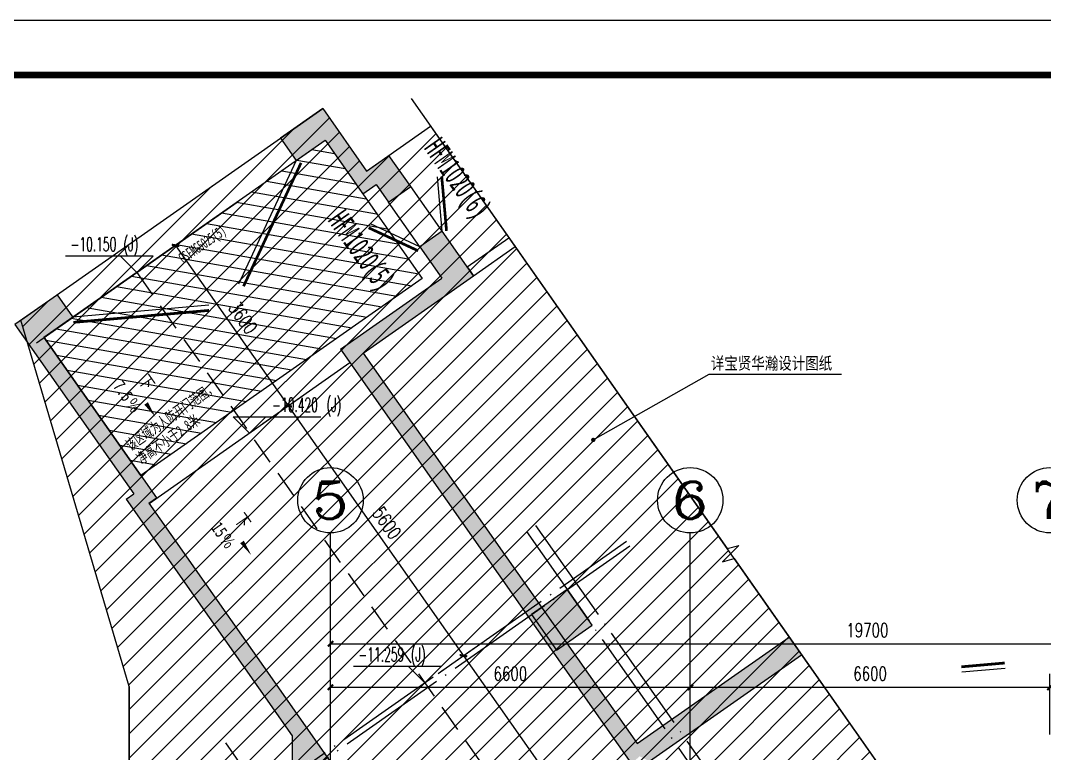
# Model space of a CAD drawing. Header units: millimetres. Extents: x 434053 to 1059003, y -2417481 to 936527.
# Drawn here: x 581645 to 600433, y -2021222 to -2007764 of the extents above; entities that cross this region are included whole.
import ezdxf
from ezdxf.enums import TextEntityAlignment as Align

# ---------------------------------------------------------------- set-up
doc = ezdxf.new("R2010")
doc.units = ezdxf.units.MM
doc.header["$LTSCALE"] = 1000
doc.header["$MEASUREMENT"] = 0
doc.linetypes.add('DASHED2', pattern=[0.375, 0.25, -0.125])
doc.linetypes.add('DOTE', pattern=[2.42, 2, -0.2, 0.02, -0.2])
doc.layers.get('Defpoints').update_dxf_attribs({"color": 6})
for name, color, linetype in [('A-ANNO-DIMS', 3, 'Continuous'), ('A-ANNO-ELEV', 3, 'Continuous'), ('A-ANNO-LEAD', 3, 'Continuous'), ('A-ANNO-SYMB', 3, 'Continuous'), ('A-ANNO-TTLB', 7, 'Continuous'), ('A-AXIS', 16, 'DOTE'), ('A-COLS', 6, 'Continuous'), ('A_WALL(防火墙)', 151, 'Continuous'), ('AXIS', 3, 'Continuous'), ('AXIS_TEXT', 7, 'Continuous'), ('PUB_HATCH', 8, 'Continuous'), ('PUB_TEXT', 7, 'Continuous'), ('STAIR', 2, 'Continuous'), ('人防墙', 6, 'Continuous'), ('人防平时标注', 42, 'Continuous'), ('人防门', 60, 'Continuous'), ('人防门编号', 73, 'Continuous'), ('车道中心线', 6, 'Continuous')]:
    doc.layers.add(name, color=color, linetype=linetype)
doc.layers.add('A-ANNO-TEXT', color=7, linetype='Continuous', lineweight=25)
doc.styles.add('_TCH_AXIS', font='COMPLEX', dxfattribs={"bigfont": 'GBCBIG'})
doc.styles.add('_TCH_DIM', font='SIMPLEX.shx', dxfattribs={"width": 0.8, "height": 3, "bigfont": 'GBCBIG.shx'})
doc.styles.add('_TCH_DIM_T3', font='SIMPLEX', dxfattribs={"width": 0.705882, "bigfont": 'GBCBIG'})
doc.styles.add('COMPLEX', font='COMPLEX')
doc.styles.add('宋体', font='', dxfattribs={"width": 0.8})
doc.styles.add('标注宋体', font='', dxfattribs={"width": 0.6})
doc.styles.get('宋体').set_extended_font_data('SimSun')
doc.styles.get('标注宋体').set_extended_font_data('NSimSun')
doc.dimstyles.new('_TCH_ARCH&&100', dxfattribs={"dimtxt": 255, "dimasz": 100, "dimexe": 250, "dimexo": 300, "dimgap": 122.5, "dimtad": 1, "dimdec": 0, "dimzin": 0, "dimdsep": 46, "dimtxsty": '_TCH_DIM_T3', "dimblk": 'ARCHTICK', "dimcen": 0.09, "dimclrt": 7, "dimazin": 2, "dimtfac": 1, "dimtdec": 0, "dimtix": 1, "dimtmove": 2, "dimatfit": 3, "dimfxl": 1, "dimtolj": 1, "dimtzin": 0, "dimarcsym": 0})

# ---------------------------------------------------------------- blocks, each defined once
blk = doc.blocks.new('sgsh')
at = {"layer": 'A-ANNO-TTLB'}
blk.add_lwpolyline([(0, 42050), (0, -10500), (29700, -10500), (29700, 42050)], close=True, dxfattribs=at)
at = {"layer": 'A-ANNO-TTLB', "const_width": 60}
blk.add_lwpolyline([(500, 40800), (500, -10000), (29200, -10000), (29200, 40800)], close=True, dxfattribs=at)
blk = doc.blocks.new('_FZH')
blk.add_lwpolyline([(-0.5, -0.5), (0.5, -0.5), (0.5, 0.5), (-0.5, 0.5)], close=True)
at = {"layer": 'PUB_HATCH'}
blk.add_solid([(-0.5, -0.5), (0.5, -0.5), (-0.5, 0.5), (0.5, 0.5)], dxfattribs=at)
blk = doc.blocks.new('sdfsfhfgh')
at = {"layer": 'A-COLS', "xscale": 799.9999999987996, "yscale": 799.9999999987996, "zscale": 799.9999999987996, "rotation": 215.0413537888287}
blk.add_blockref('_FZH', (-15454, 88503), dxfattribs=at)
blk = doc.blocks.new('asdfagfagasdgagadfgsdhgd$DorLib2D$00000190')
at = {"color": 0}
blk.add_line((-0.5, 0.187), (0.366, 0.687), dxfattribs=at)
at = {"color": 0, "const_width": 0.0625}
blk.add_lwpolyline([(-0.562, 0.296), (0.304, 0.796)], dxfattribs=at)
blk = doc.blocks.new('asdfagfagasdgagadfgsdhgd$DorLib2D$00000211')
at = {"color": 0}
for p, q in [((-0.5, 0.05), (-0.067, 0.3)), ((0.5, 0.05), (0.067, 0.3))]:
    blk.add_line(p, q, dxfattribs=at)
at = {"color": 0, "const_width": 0.01}
for points in [[(-0.51, 0.0673), (-0.077, 0.3173)], [(0.51, 0.0673), (0.077, 0.3173)]]:
    blk.add_lwpolyline(points, dxfattribs=at)
blk = doc.blocks.new('asdfagfagasdgagadfgsdhgd$DorLib2D$00000202')
at = {"color": 0}
for p, q in [((-0.5, 0.25), (0.366, 0.75)), ((-0.54, -0.319), (0.326, -0.819)), ((-0.5, -0.25), (0.366, -0.75))]:
    blk.add_line(p, q, dxfattribs=at)
at = {"color": 0, "const_width": 0.05}
blk.add_lwpolyline([(-0.54, 0.319), (0.326, 0.819)], dxfattribs=at)
blk = doc.blocks.new('asdfagfag20220519-rf2')
at = {"layer": 'PUB_HATCH'}
for points in [[(26380, 50441), (25602, 49895), (25889, 49486), (26422, 49859)], [(26380, 50441), (26422, 49859), (27111, 48876), (27184, 49294)], [(27184, 49294), (27111, 48876), (27356, 49049), (27593, 49581)], [(27356, 49049), (27586, 48721), (27995, 49008), (27593, 49581)], [(29144, 47371), (28569, 48190), (28160, 47902), (28562, 47329)], [(26702, 46025), (27120, 45952), (29144, 47371), (28562, 47329)], [(21264, 46242), (21796, 46615), (21509, 47024), (20731, 46479)], [(21264, 46242), (20731, 46479), (22913, 43368), (23331, 43294)], [(27120, 45952), (26702, 46025), (32044, 38408), (32189, 38550), (32146, 38785)], [(22772, 43269), (23190, 43196), (23331, 43294), (22913, 43368)], [(23190, 43196), (22772, 43269), (25820, 38923), (26028, 38801), (26143, 38985)], [(32189, 38550), (32376, 38457), (35163, 40412), (34933, 40739), (32146, 38785)], [(25820, 38923), (25820, 37050), (26120, 37050), (26120, 38495), (26028, 38801)], [(26028, 38801), (26120, 38495), (30710, 31950), (30929, 31812), (31156, 31836), (26143, 38985)]]:
    blk.add_hatch(color=256, dxfattribs=at).paths.add_polyline_path(points)
at = {"layer": '人防平时标注'}
h = blk.add_hatch(dxfattribs=at)
h.set_pattern_fill('ANSI31', color=8, scale=150, angle=-54.9588)
h.set_pattern_definition([(350.0412385, (-7969247.7, 6242610.4), (41.1811753, 234.537047), [])])
h.paths.add_polyline_path([(26422, 49859), (28201, 47321), (23043, 43704), (21264, 46242)])
at = {"layer": '人防墙'}
for p, q in [((26380, 50441), (25602, 49895)), ((26380, 50441), (27184, 49294)), ((25602, 49895), (25889, 49486)), ((25889, 49486), (26422, 49859)), ((26422, 49859), (27111, 48876)), ((27184, 49294), (27593, 49581)), ((27995, 49008), (27593, 49581)), ((27111, 48876), (27356, 49049)), ((27356, 49049), (27586, 48721)), ((27586, 48721), (27995, 49008)), ((28569, 48190), (28160, 47902)), ((29144, 47371), (28569, 48190)), ((29029, 47535), (29793, 48070)), ((29793, 48070), (29907, 47906)), ((28160, 47902), (28562, 47329)), ((29144, 47371), (29907, 47906)), ((29029, 47535), (29144, 47371)), ((27120, 45952), (29144, 47371)), ((26702, 46025), (28562, 47329)), ((21509, 47024), (20731, 46479)), ((21796, 46615), (21509, 47024)), ((21264, 46242), (21796, 46615)), ((20731, 46479), (22913, 43368)), ((21264, 46242), (23331, 43294)), ((26702, 46025), (32044, 38408)), ((27120, 45952), (32146, 38785)), ((22772, 43269), (22913, 43368)), ((22772, 43269), (25820, 38923)), ((23190, 43196), (23331, 43294)), ((23190, 43196), (26143, 38985)), ((32146, 38785), (34933, 40739)), ((34933, 40739), (35163, 40412)), ((32376, 38457), (35163, 40412)), ((25820, 38923), (25820, 37050)), ((26143, 38985), (31156, 31836))]:
    blk.add_line(p, q, dxfattribs=at)
at = {"layer": '人防平时标注'}
blk.add_lwpolyline([(26422, 49859), (28201, 47321), (23043, 43704), (21264, 46242)], close=True, dxfattribs=at)
at = {"layer": '人防门'}
for p, q in [((28569, 48190), (27995, 49008)), ((28160, 47902), (27586, 48721))]:
    blk.add_line(p, q, dxfattribs=at)
at = {"layer": '人防门', "const_width": 50}
blk.add_lwpolyline([(28649, 48197), (28561, 49193)], dxfattribs=at)
at = {"layer": '人防门', "ltscale": 1000, "xscale": -5000, "yscale": 5000, "zscale": 500, "rotation": 215.0407026735969}
blk.add_blockref('asdfagfagasdgagadfgsdhgd$DorLib2D$00000211', (23699, 48255), dxfattribs=at)
at = {"layer": '人防门'}
for name, p, xscale, yscale, zscale, rotation in [('asdfagfagasdgagadfgsdhgd$DorLib2D$00000202', (28078, 48455), 1000, 1000, 500, 125.0405698036061), ('asdfagfagasdgagadfgsdhgd$DorLib2D$00000190', (38659, 39810), 800, -800, 100, 215.0412775283699)]:
    blk.add_blockref(name, p, dxfattribs=dict(at, xscale=xscale, yscale=yscale, zscale=zscale, rotation=rotation))
at = {"layer": '人防平时标注', "style": '标注宋体', "width": 0.65}
for s, p in [('该区域为人防开门范围，', (22853, 44152)), ('净高不小于2.8米', (23053, 43908))]:
    blk.add_text(s, height=200, rotation=35.0412, dxfattribs=at).set_placement(p)
at = {"layer": '人防门编号', "style": '标注宋体', "width": 0.6}
for s, height, rotation, p in [('HFM1020(6)', 400, 305.0406, (28225, 49715)), ('HFM1020(5)', 400, 305.0406, (26460, 48389)), ('GSFMG5025(5)', 200, 35.0407, (23823, 47587))]:
    blk.add_text(s, height=height, rotation=rotation, dxfattribs=at).set_placement(p)
blk = doc.blocks.new('_AXISO')
blk.add_circle((0, 0), 0.5)
at = {"layer": 'AXIS_TEXT', "style": 'COMPLEX', "width": 1.041667}
blk.add_attdef('A', text='', height=0.56, dxfattribs=at).set_placement((-0.25, -0.28), (0.25, -0.28), align=Align.FIT)
blk = doc.blocks.new('ASDFASDFASFSDF')
at = {"layer": 'A-AXIS'}
for p, q in [((437.5, 11132.3), (11490.2, -4628.4)), ((601.3, 11247.1), (11654, -4513.6)), ((-6875, 4538.5), (2272.7, 10953.7)), ((-6817.6, 4456.6), (2330.2, 10871.8)), ((-5089, 7256.7), (5963.7, -8504))]:
    blk.add_line(p, q, dxfattribs=at)
blk = doc.blocks.new('_ArchTick')
at = {"color": 0, "linetype": 'ByBlock', "const_width": 0.4}
blk.add_lwpolyline([(-0.5, -0.5), (0.5, 0.5)], dxfattribs=at)
blk = doc.blocks.new('*D2552')
at = {"layer": 'AXIS', "color": 0, "lineweight": -2, "transparency": 16777216}
for p, q in [((12451167, 1082390), (12451167, 1084306)), ((12470867, 1082390), (12470867, 1084306)), ((12451167, 1084056), (12470867, 1084056))]:
    blk.add_line(p, q, dxfattribs=at)
at = {"layer": 'Defpoints', "color": 0, "transparency": 16777216}
for p in [(12470867, 1084056), (12451167, 1082090), (12470867, 1082090)]:
    blk.add_point(p, dxfattribs=at)
at = {"layer": 'AXIS', "color": 0, "lineweight": -2, "transparency": 16777216, "xscale": 100, "yscale": 100, "zscale": 100, "rotation": 180}
blk.add_blockref('_ArchTick', (12451167, 1084056), dxfattribs=at)
at = {"layer": 'AXIS', "color": 0, "lineweight": -2, "transparency": 16777216, "xscale": 100, "yscale": 100, "zscale": 100}
blk.add_blockref('_ArchTick', (12470867, 1084056), dxfattribs=at)
at = {"layer": 'AXIS', "color": 7, "transparency": 16777216, "insert": (12461017, 1084306), "char_height": 255, "attachment_point": 5, "style": '_TCH_DIM_T3'}
blk.add_mtext('\\A1;19700', dxfattribs=at)
blk = doc.blocks.new('*D2553')
at = {"layer": 'AXIS', "color": 0, "lineweight": -2, "transparency": 16777216}
for p, q in [((12451167, 1082390), (12451167, 1083506)), ((12457767, 1082390), (12457767, 1083506)), ((12451167, 1083256), (12457767, 1083256))]:
    blk.add_line(p, q, dxfattribs=at)
at = {"layer": 'Defpoints', "color": 0, "transparency": 16777216}
for p in [(12457767, 1083256), (12451167, 1082090), (12457767, 1082090)]:
    blk.add_point(p, dxfattribs=at)
at = {"layer": 'AXIS', "color": 0, "lineweight": -2, "transparency": 16777216, "xscale": 100, "yscale": 100, "zscale": 100, "rotation": 180}
blk.add_blockref('_ArchTick', (12451167, 1083256), dxfattribs=at)
at = {"layer": 'AXIS', "color": 0, "lineweight": -2, "transparency": 16777216, "xscale": 100, "yscale": 100, "zscale": 100}
blk.add_blockref('_ArchTick', (12457767, 1083256), dxfattribs=at)
at = {"layer": 'AXIS', "color": 7, "transparency": 16777216, "insert": (12454467, 1083506), "char_height": 255, "attachment_point": 5, "style": '_TCH_DIM_T3'}
blk.add_mtext('\\A1;6600', dxfattribs=at)
blk = doc.blocks.new('*D2554')
at = {"layer": 'AXIS', "color": 0, "lineweight": -2, "transparency": 16777216}
for p, q in [((12457767, 1082390), (12457767, 1083506)), ((12464367, 1082390), (12464367, 1083506)), ((12457767, 1083256), (12464367, 1083256))]:
    blk.add_line(p, q, dxfattribs=at)
at = {"layer": 'Defpoints', "color": 0, "transparency": 16777216}
for p in [(12464367, 1083256), (12457767, 1082090), (12464367, 1082090)]:
    blk.add_point(p, dxfattribs=at)
at = {"layer": 'AXIS', "color": 0, "lineweight": -2, "transparency": 16777216, "xscale": 100, "yscale": 100, "zscale": 100, "rotation": 180}
blk.add_blockref('_ArchTick', (12457767, 1083256), dxfattribs=at)
at = {"layer": 'AXIS', "color": 0, "lineweight": -2, "transparency": 16777216, "xscale": 100, "yscale": 100, "zscale": 100}
blk.add_blockref('_ArchTick', (12464367, 1083256), dxfattribs=at)
at = {"layer": 'AXIS', "color": 7, "transparency": 16777216, "insert": (12461067, 1083506), "char_height": 255, "attachment_point": 5, "style": '_TCH_DIM_T3'}
blk.add_mtext('\\A1;6600', dxfattribs=at)
blk = doc.blocks.new('*D1585')
at = {"layer": 'A-ANNO-DIMS', "color": 0, "lineweight": -2, "transparency": 16777216}
for p, q in [((584026, -2012218), (584694, -2011750)), ((584490, -2011893), (586557, -2014841)), ((586093, -2015166), (586761, -2014697))]:
    blk.add_line(p, q, dxfattribs=at)
at = {"layer": 'Defpoints', "color": 0, "transparency": 16777216}
for p in [(583780, -2012391), (586557, -2014841), (585847, -2015338)]:
    blk.add_point(p, dxfattribs=at)
at = {"layer": 'A-ANNO-DIMS', "color": 0, "lineweight": -2, "transparency": 16777216, "xscale": 100, "yscale": 100, "zscale": 100}
for p, rotation in [((584490, -2011893), 125.0412472969283), ((586557, -2014841), 305.0412472969283)]:
    blk.add_blockref('_ArchTick', p, dxfattribs=dict(at, rotation=rotation))
at = {"layer": 'A-ANNO-DIMS', "color": 7, "transparency": 16777216, "insert": (585728, -2013223), "char_height": 255, "attachment_point": 5, "rotation": 305.0412, "style": '_TCH_DIM_T3'}
blk.add_mtext('\\A1;3600', dxfattribs=at)
blk = doc.blocks.new('*D1586')
at = {"layer": 'A-ANNO-DIMS', "color": 0, "lineweight": -2, "transparency": 16777216}
for p, q in [((586093, -2015166), (586761, -2014697)), ((586557, -2014841), (589772, -2019426)), ((589308, -2019751), (589977, -2019282))]:
    blk.add_line(p, q, dxfattribs=at)
at = {"layer": 'Defpoints', "color": 0, "transparency": 16777216}
for p in [(585847, -2015338), (589772, -2019426), (589063, -2019923)]:
    blk.add_point(p, dxfattribs=at)
at = {"layer": 'A-ANNO-DIMS', "color": 0, "lineweight": -2, "transparency": 16777216, "xscale": 100, "yscale": 100, "zscale": 100}
for p, rotation in [((586557, -2014841), 125.0412472969268), ((589772, -2019426), 305.0412472969268)]:
    blk.add_blockref('_ArchTick', p, dxfattribs=dict(at, rotation=rotation))
at = {"layer": 'A-ANNO-DIMS', "color": 7, "transparency": 16777216, "insert": (588369, -2016990), "char_height": 255, "attachment_point": 5, "rotation": 305.0412, "style": '_TCH_DIM_T3'}
blk.add_mtext('\\A1;5600', dxfattribs=at)
blk = doc.blocks.new('*D1587')
at = {"layer": 'A-ANNO-DIMS', "color": 0, "lineweight": -2, "transparency": 16777216}
for p, q in [((589308, -2019751), (589977, -2019282)), ((589772, -2019426), (593217, -2024338)), ((592753, -2024663), (593422, -2024194))]:
    blk.add_line(p, q, dxfattribs=at)
at = {"layer": 'Defpoints', "color": 0, "transparency": 16777216}
for p in [(589063, -2019923), (593217, -2024338), (592508, -2024835)]:
    blk.add_point(p, dxfattribs=at)
at = {"layer": 'A-ANNO-DIMS', "color": 0, "lineweight": -2, "transparency": 16777216, "xscale": 100, "yscale": 100, "zscale": 100}
for p, rotation in [((589772, -2019426), 125.0412472969284), ((593217, -2024338), 305.0412472969285)]:
    blk.add_blockref('_ArchTick', p, dxfattribs=dict(at, rotation=rotation))
at = {"layer": 'A-ANNO-DIMS', "color": 7, "transparency": 16777216, "insert": (591699, -2021738), "char_height": 255, "attachment_point": 5, "rotation": 305.0412, "style": '_TCH_DIM_T3'}
blk.add_mtext('\\A1;6000', dxfattribs=at)
blk = doc.blocks.new('sdfgsdfghfh')
at = {"layer": 'A-AXIS'}
for p, q in [((12451166.8, 1059497.8), (12451166.8, 1082089.8)), ((12457766.8, 1059497.8), (12457766.8, 1082089.8))]:
    blk.add_line(p, q, dxfattribs=at)
at = {"layer": 'AXIS'}
for p, q in [((12451166.8, 1082089.8), (12451166.8, 1086089.8)), ((12457766.8, 1082089.8), (12457766.8, 1086089.8))]:
    blk.add_line(p, q, dxfattribs=at)
blk.add_blockref('ASDFASDFASFSDF', (12454326.8, 1074982.1))
ref = blk.add_blockref('_AXISO', (12451166.8, 1086689.8), dxfattribs=dict(at, xscale=1200, yscale=1200, zscale=1200))
ref.add_attrib('A', '5', dxfattribs={"layer": 'AXIS_TEXT', "height": 678.8, "style": '_TCH_AXIS', "width": 1.5}).set_placement((12450827.4, 1086350.3), (12451506.2, 1086350.3), align=Align.FIT)
ref = blk.add_blockref('_AXISO', (12457766.8, 1086689.8), dxfattribs=dict(at, xscale=1200, yscale=1200, zscale=1200))
ref.add_attrib('A', '6', dxfattribs={"layer": 'AXIS_TEXT', "height": 678.8, "style": '_TCH_AXIS', "width": 1.5}).set_placement((12457427.4, 1086350.3), (12458106.2, 1086350.3), align=Align.FIT)
ref = blk.add_blockref('_AXISO', (12464366.8, 1086689.8), dxfattribs=dict(at, xscale=1200, yscale=1200, zscale=1200))
ref.add_attrib('A', '7', dxfattribs={"layer": 'AXIS_TEXT', "height": 678.8, "style": '_TCH_AXIS', "width": 1.5}).set_placement((12464027.4, 1086350.3), (12464706.2, 1086350.3), align=Align.FIT)
for p1, p2, distance, picture, middle in [((12451166.8, 1082089.8), (12470866.8, 1082089.8), 1966.7, '*D2552', (12461016.8, 1084306.4)), ((12451166.8, 1082089.8), (12457766.8, 1082089.8), 1166.7, '*D2553', (12454466.8, 1083506.4)), ((12457766.8, 1082089.8), (12464366.8, 1082089.8), 1166.7, '*D2554', (12461066.8, 1083506.4))]:
    dim = blk.add_aligned_dim(p1=p1, p2=p2, distance=distance, dimstyle='_TCH_ARCH&&100', dxfattribs=at)
    dim.commit()
    dim.dimension.update_dxf_attribs({"geometry": picture, "text_midpoint": middle})

msp = doc.modelspace()

# ---------------------------------------------------------------- hatches: boundary and pattern name
h = msp.add_hatch()
h.set_pattern_fill('ANSI31', color=8, scale=200)
h.set_pattern_definition([(45, (-1713816.56, -1484594.14), (-224.506403, 224.506403), [])])
h.paths.add_polyline_path([(600532.7, -2031772.3), (592482.8, -2031772.3), (592482.7, -2041222.2), (583637.1, -2041222.1), (583637.1, -2019994.1), (581651.4, -2013267.6), (587192.5, -2009381.6), (587996.4, -2010527.9), (589169.6, -2009705.1), (600532.7, -2025908.4)])

# ---------------------------------------------------------------- linework, layer by layer
at = {"color": 8}
msp.add_lwpolyline([(600532.7, -2031772.3), (592482.8, -2031772.3), (592482.7, -2041222.2), (583637.1, -2041222.1), (583637.1, -2019994.1), (581651.4, -2013267.6), (587192.5, -2009381.6), (587996.4, -2010527.9), (589169.6, -2009705.1), (600532.7, -2025908.4)], close=True, dxfattribs=at)
at = {"layer": 'A-ANNO-ELEV'}
for p, q in [((584080.2, -2012090.7), (582469.7, -2012090.7)), ((583780.2, -2012390.7), (583480.2, -2012090.7)), ((583780.2, -2012390.7), (584080.2, -2012090.7)), ((585847.2, -2015338.1), (585547.2, -2015038.1)), ((585547.2, -2015038.1), (587157.7, -2015038.1)), ((585847.2, -2015338.1), (586147.2, -2015038.1)), ((589362.5, -2019623.1), (587752, -2019623.1)), ((589062.5, -2019923.1), (588762.5, -2019623.1)), ((589062.5, -2019923.1), (589362.5, -2019623.1))]:
    msp.add_line(p, q, dxfattribs=at)
at = {"layer": 'A-ANNO-LEAD'}
for p, q in [((592154.1, -2015465.4), (594279.6, -2014260.7)), ((592154.1, -2015465.4), (594279.6, -2014260.7)), ((594279.6, -2014260.7), (596707.4, -2014260.7))]:
    msp.add_line(p, q, dxfattribs=at)
at = {"layer": 'A-ANNO-LEAD', "const_width": 40}
msp.add_lwpolyline([(592136.7, -2015475.2, 1), (592171.5, -2015455.5, 1)], format="xyb", close=True, dxfattribs=at)
msp.add_lwpolyline([(592136.7, -2015475.2, 1), (592171.5, -2015455.5, 1)], format="xyb", close=True, dxfattribs=at)
at = {"layer": 'A-ANNO-SYMB'}
for points in [[(588811.6, -2009194.6), (594607.5, -2017459.4), (594823.4, -2017401.4), (594522, -2017703.2), (594736.7, -2017643.6), (600532.7, -2025908.4)], [(583637.1, -2019994.1), (583637.1, -2031766.7), (583847.1, -2031843.2), (583427.1, -2031917.2), (583637.1, -2031991.7), (583637.1, -2043764.3)]]:
    msp.add_lwpolyline(points, dxfattribs=at)
at = {"layer": 'AXIS'}
for points in [[(583402.5, -2014015.9, 0, 0, 0), (584121.7, -2015041.5, 0, 80, 0), (583949.5, -2014795.9, 0, 0, 0)], [(585162.3, -2016558.3, 0, 0, 0), (585881.5, -2017583.9, 0, 80, 0), (585709.3, -2017338.3, 0, 0, 0)]]:
    msp.add_lwpolyline(points, format="xyseb", dxfattribs=at)
at = {"layer": 'STAIR'}
for p, q in [((581938.1, -2013682.5), (585622.4, -2011098.8)), ((584005.1, -2016630), (587689.4, -2014046.2))]:
    msp.add_line(p, q, dxfattribs=at)
at = {"layer": '车道中心线', "linetype": 'DASHED2', "ltscale": 2}
msp.add_line((583780.2, -2012390.7), (596695.1, -2030806.8), dxfattribs=at)

# ---------------------------------------------------------------- block references
at = {"xscale": 2, "yscale": 2, "zscale": 2, "rotation": 90}
msp.add_blockref('sgsh', (615688.8, -2067164.3), dxfattribs=at)
msp.add_blockref('sdfsfhfgh', (607032.7, -2107272.3))
at = {"layer": 'A_WALL(防火墙)'}
msp.add_blockref('sdfgsdfghfh', (-11863834.1, -3103262.1), dxfattribs=at)
at = {"layer": '人防墙'}
msp.add_blockref('asdfagfag20220519-rf2', (560812.4, -2059822.2, 0), dxfattribs=at)

# ---------------------------------------------------------------- texts
at = {"layer": 'A-ANNO-TEXT', "style": '_TCH_DIM', "width": 0.564706}
for s, p in [('-10.150', (582565.2, -2012000.7)), ('(J)', (583531.8, -2012000.7)), ('-10.420', (586263.7, -2014948.1)), ('(J)', (587257.7, -2014948.1)), ('-11.259', (587846.5, -2019533.1)), ('(J)', (588806.2, -2019533.1))]:
    msp.add_text(s, height=255, dxfattribs=at).set_placement(p)
at = {"layer": 'PUB_TEXT', "style": '宋体', "width": 0.8}
msp.add_text('详宝贤华瀚设计图纸', height=226.58, dxfattribs=at).set_placement((594311.6, -2014170.7))
for s, height, p in [('7.5', 226.58, (583332.9, -2014479)), ('下', 226.6, (583796.4, -2014368)), ('％', 226.6, (583556.2, -2014797.4)), ('下', 226.6, (585556.2, -2016910.4)), ('15', 226.58, (585129.9, -2017074.6)), ('％', 226.6, (585278.7, -2017286.8))]:
    msp.add_text(s, height=height, rotation=305.04125, dxfattribs=at).set_placement(p)

# ---------------------------------------------------------------- dimensions: what is measured, and where the dimension line sits
at = {"layer": 'A-ANNO-DIMS'}
for p1, p2, picture, middle in [((583780.2, -2012390.7), (585847.2, -2015338.1), '*D1585', (585727.8, -2013223.4)), ((585847.2, -2015338.1), (589062.5, -2019923.1), '*D1586', (588369, -2016989.6)), ((589062.5, -2019923.1), (592507.5, -2024835.5), '*D1587', (591699.1, -2021738.2))]:
    dim = msp.add_aligned_dim(p1=p1, p2=p2, distance=866.5, dimstyle='_TCH_ARCH&&100', dxfattribs=at)
    dim.commit()
    dim.dimension.update_dxf_attribs({"geometry": picture, "text_midpoint": middle})

doc.saveas('drawing.dxf')
